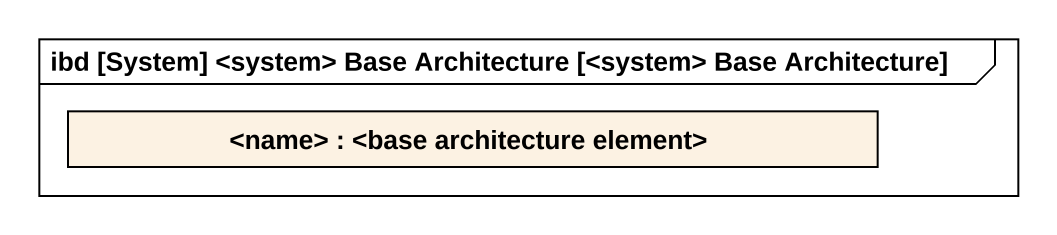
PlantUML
@startuml
mainframe ibd [System] <system> Base Architecture [<system> Base Architecture]
rectangle "<name> : <base architecture element>" as name
@enduml
